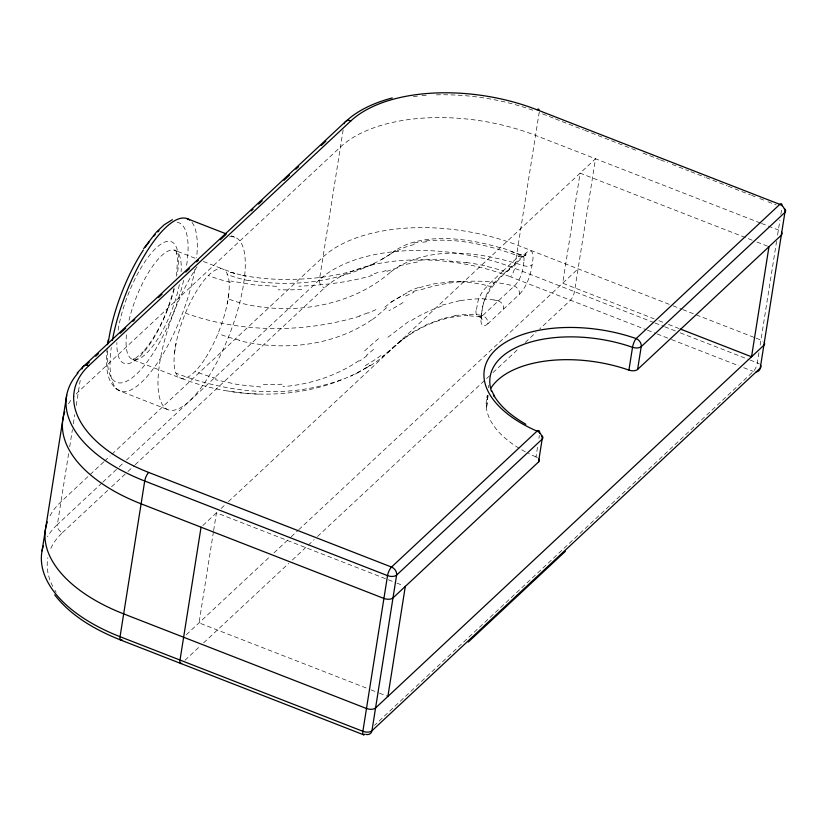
<?xml version="1.0" encoding="UTF-8"?>
<svg xmlns="http://www.w3.org/2000/svg" width="827" height="827" viewBox="0 0 827 827"><rect width="100%" height="100%" fill="white"/><g stroke="black" fill="none" stroke-linecap="round" stroke-linejoin="round"><path stroke-width="0.62" stroke-dasharray="4.13 3.1" d="M107.107 348.167C105.959 362.826 104.678 383.769 120.473 391.181L168.429 409.872M174.518 352.964L176.037 343.381M228.748 294.143L227.229 303.726M487.982 395.657L486.472 408.455L487.992 395.637M176.523 276.146L177.526 259.099L176.368 252.586L176.658 253.775L174.445 249.971L176.389 251.201L174.445 249.971M68.6 453.672L57.352 524.628A146.203 77.262 9 0 0 47.459 536.723M69.685 446.797L72.404 429.595M73.314 423.869L74.771 414.699M76.218 405.53L80.209 380.368M213.449 531.792L199.028 622.865L369.845 689.418M213.645 530.52L216.457 512.812L395.688 582.653M343.153 129.901L319.398 279.877L126.51 460.039M476.528 309.525L477.624 302.61M486.824 397.952L487.227 395.42M488.437 387.811L488.84 385.279M523.884 262.107L522.798 268.992A13.666 4.91 -67.3 0 1 514.198 286.09L482.596 315.614A6.802 5.344 47 0 1 487.909 323.729L519.532 294.205A6.802 5.334 46.9 0 0 514.208 286.08C482.668 277.841 448.575 280.322 417.862 290.794M537.395 457.682A6.802 3.597 9 0 0 535.979 456.917L537.788 445.505M538.915 438.382L539.359 435.529M758.938 352.736L757.336 362.877A6.802 2.202 -68.7 0 1 753.356 371.447L374.486 725.331M760.147 345.138L776.574 241.391M777.576 235.075L779.954 220.034M780.864 214.327L781.763 208.631M174.052 288.054C167.871 311.21 158.35 334.16 142.575 352.478L143.247 351.733L135.194 358.618L136.207 357.936L132.744 359.394L134.005 359.228L131.969 359.363L180.637 378.135M503.085 270.936L487.33 285.739A6.802 5.334 46.9 0 0 494.443 282.462L526.065 252.928A6.802 5.344 47 0 1 518.932 256.194L503.085 270.936A6.802 5.334 46.9 0 0 510.249 267.679M103.737 461.88L60.971 501.824A146.203 77.262 9 0 0 49.816 516.162M104.647 461.032L110.105 455.935M111.924 454.23L323.016 257.063A146.203 77.262 9 0 1 518.126 245.454L671.917 305.38M101.938 482.989L57.352 524.628A6.802 5.334 47 0 0 62.449 532.671A139.37 73.644 9 0 0 49.734 551.02M102.848 482.141L118.323 467.689M119.233 466.841L122.872 463.44M62.449 532.671L107.944 490.173M111.583 486.783L127.048 472.331M127.958 471.483L134.325 465.529M135.235 464.681L324.494 287.91A139.194 73.562 9 0 1 405.137 260.267A139.194 73.562 9 0 1 510.517 276.849M202.873 525.496L217.491 511.841M221.15 508.429L225.709 504.17M228.448 501.607L595.512 158.763L574.465 291.621A6.802 2.202 -68.7 0 1 570.485 300.201L539.68 328.97M186.344 634.712L270.439 556.158M274.026 552.818L290.453 537.467M291.207 536.764L297.813 530.593M298.754 529.714L578.083 268.816M184.99 660.266L200.093 646.156M203.659 642.827L288.685 563.404M292.334 560.003L314.136 539.638M317.537 536.465L489.429 375.903M493.016 372.563L519.149 348.157M525.248 342.45L535.948 332.454M390.933 271.742C428.81 243.831 481.231 252.163 523.336 265.55A6.802 3.597 9 0 0 532.081 264.888M390.282 272.341C352.364 305.194 297.792 314.529 249.413 305.111A77.862 41.143 9 0 1 230.64 299.777L228.107 298.816M373.587 349.397L366.557 355.207M386.705 307.665L375.675 316.948M387.915 337.282L410.854 319.791M400.609 340.724L382.25 356.819M391.564 253.32C407.194 240.647 428.241 238.145 447.717 238.621C465.715 239.292 483.516 242.756 500.738 247.924C509.349 248.999 517.454 256.515 526.22 254.747L523.574 256.318L525.29 254.902C506.62 272.931 479.846 289.471 481.748 319.026L481.138 316.493L482.12 319.367L480.177 317.165L477.675 316.183L479.836 316.803L466.697 315.563L467.658 315.604C446.198 316.069 425.46 324.081 407.763 335.948C393.063 346.513 381.144 360.789 364.573 368.759L370.548 365.152C314.518 400.33 241.887 401.963 181.072 378.27M391.223 253.569L385.062 257.683M371.685 319.863C333.405 346.141 283.599 351.31 239.117 340.631M359.001 360.655C336.496 375.82 309.908 384.545 282.906 386.654M395.782 250.395C353.842 280.084 298.805 288.799 248.689 280.198M412.218 332.413L427.166 324.349L444.202 318.044M366.754 367.508L358.825 371.964M390.933 302.02L408.311 292.076M405.612 296.004L413.82 292.355M375.923 309.66L368.16 313.061M386.095 270.429L379.572 273.003M374.517 263.503C356.995 271.256 338.005 274.998 319.129 277.696L322.706 277.21C295.694 280.384 268.082 280.601 241.35 275.05L245.619 276.104L230.423 272.248L234.713 273.365L222.194 268.847M341.355 379.696C287.961 399.255 228.2 393.394 175.934 373.122M359.838 316.152C303.54 333.167 240.998 333.126 185.434 313.123M419.31 287.61L433.575 283.93L449.919 281.935M441.949 305.153L460.381 300.532M372.512 275.36C348.612 282.431 323.646 285.16 298.816 286.214M399.245 265.756L420.095 261.446M413.996 243.035L421.884 241.474M454.902 315.573L466.263 314.312L477.985 314.787A35.365 22.929 4.2 0 1 482.575 315.645M425.75 240.946C457.496 237.649 489.315 245.226 518.932 256.194A13.666 4.859 -67.6 0 1 523.801 262.18M460.257 281.769L471.287 282.555L482.772 284.55A35.365 13.945 12.9 0 1 487.351 285.697M276.642 286.349L253.775 284.839L230.971 281.077M482.699 298.785L494.05 299.932M258.5 394.21L239.334 392.763L227.766 390.995M260.701 387.005L237.969 384.627L215.361 379.686M448.947 260.96L466.376 262.676M487.796 266.625L498.857 269.592A47.914 14.214 15.3 0 1 503.157 270.874M521.372 254.943L511.303 251.346M553.18 118.054L539.163 112.586L514.508 268.258A6.802 2.202 -68.7 0 1 510.528 276.838L646.28 329.735M555.506 118.964L583.531 129.88M584.699 130.335L610.378 140.342M611.546 140.797L638.392 151.258M643.065 153.078L659.408 159.446M660.577 159.9L667.585 162.63M672.248 164.449L688.591 170.817M690.927 171.727L704.935 177.185M706.103 177.64L727.119 185.827M728.287 186.282L750.471 194.924M751.64 195.379L755.134 196.743M759.806 198.563L765.647 200.837M767.983 201.747L776.15 204.931M760.333 222.98L535.555 135.401A146.203 77.262 9 0 0 340.445 147.01L78.4 391.771A146.203 77.262 9 0 0 73.686 396.681M761.533 223.445L778.372 230.009A6.802 3.597 9 0 1 780.368 231.074M752.136 240.171L580.109 173.143L562.68 283.196L654.105 318.819M756.943 242.042L767.776 246.26M673.126 305.845L681.541 309.122M682.751 309.598L754.927 337.716M756.136 338.191L760.943 340.062A6.802 3.597 9 0 1 762.939 341.127M658.923 320.69L663.73 322.561M668.547 324.442L679.37 328.66M653.868 322.561L514.508 268.258A146.203 77.262 9 0 0 319.398 279.877A6.802 5.334 47 0 0 324.494 287.91M655.077 323.026L663.492 326.314M664.701 326.779L675.525 330.996M680.342 332.878L748.911 359.59M750.12 360.065L757.336 362.877A6.802 3.597 9 0 1 759.32 363.932M647.479 330.2L655.904 333.488M657.103 333.953L670.335 339.111M671.545 339.577L738.914 365.823M743.731 367.705L753.356 371.447M231.229 235.84L234.827 237.235M195.038 258.231L174.662 250.281L175.551 250.674M203.432 261.497L222.618 268.971M396.898 583.118L402.914 585.464M371.044 689.894L378.259 692.706M379.469 693.171L387.884 696.448M115.677 388.401L119.057 390.571M68.507 403.855A146.203 77.262 9 0 1 72.145 398.562M248.534 280.622A83.072 49.455 6.6 0 1 226.991 274.357M239.313 340.155A83.072 38.001 11.1 0 1 218.276 333.622M375.809 317.02A198.397 117.992 11.6 0 1 371.819 319.946M384.844 307.148A108.792 54.778 -2.6 0 1 403.69 295.022M413.055 291.745A98.682 57.094 1.3 0 1 417.118 290.143M216.126 378.342A103.075 43.355 12.2 0 1 195.275 371.53M281.945 384.183A136.424 91.032 12.9 0 1 260.288 384.369M367.105 355.558A194.19 133.84 10.2 0 1 359.569 361.068M364.593 350.906A327.254 96.077 -26.5 0 1 378.942 338.367M411.639 320.38A123.823 85.14 -0.8 0 1 442.497 305.949M460.453 300.718A79.681 56.081 0.5 0 1 482.699 298.836M494.029 299.984A47.914 34.538 0.3 0 1 498.33 300.904M498.35 300.852A6.802 5.334 47 0 1 503.705 308.988M359.104 372.15A185.682 109.546 9.9 0 1 350.627 376.244M380.896 355.569A276.787 194.169 31.2 0 1 365.079 365.73M400.888 340.848A153.801 90.794 1.5 0 1 412.497 332.568M444.409 318.302A78.854 48.504 3.5 0 1 455.057 315.842M482.637 315.252A13.883 5.934 -63.4 0 1 476.063 309.867M367.767 312.844A185.682 86.132 8.2 0 1 359.435 315.914M403.018 302.517A276.787 78.131 -7.3 0 1 388.907 310.694M408.011 291.91A153.801 70.347 15.8 0 1 418.969 287.382M449.609 281.625A78.854 34.114 13.8 0 1 459.998 281.418M477.665 302.589A13.883 5.303 -62.9 0 1 487.186 286.514M230.444 282.276A103.075 64.64 5.3 0 1 208.487 275.536M301.762 289.429A136.424 50.767 5.8 0 1 278.244 289.791M378.084 272.424A194.19 67.121 8.1 0 1 370.961 274.709M386.747 271.432A327.254 186.003 51.5 0 1 400.113 267.235M418.348 260.402A123.823 41.898 16.6 0 1 447.386 259.554M466.252 262.531A79.681 25.461 15.4 0 1 487.765 266.418M384.855 257.6A198.397 90.877 6.7 0 1 380.947 259.895M396.795 251.088A108.792 58.428 20.9 0 1 415.278 244.285M422.742 242.259A98.682 46.353 16.1 0 1 426.598 241.773M519.542 294.143A20.396 6.595 -68.7 0 0 531.513 268.351L532.629 261.446A20.396 6.595 -68.7 0 0 526.055 252.979M487.92 323.626A20.458 6.616 -68.7 0 1 481.273 315.294L482.379 308.368A20.458 6.616 -68.7 0 1 494.422 282.576M229.596 236.832A92.49 29.917 -68.7 0 1 226.939 340.776A92.49 29.917 -68.7 0 1 160.82 401.54A92.49 29.917 -68.7 0 1 197.012 266.78M191.967 222.37A92.49 29.917 -68.7 0 1 196.599 257.807M194.945 269.282A92.49 29.917 -68.7 0 1 141.386 382.415A92.49 29.917 -68.7 0 1 111.273 347.433M129.043 320.266A58.479 18.918 -68.7 0 1 161.43 255.822A58.479 18.918 -68.7 0 1 181.113 271.618M179.345 284.633A58.479 18.918 -68.7 0 1 145.893 353.904A58.479 18.918 -68.7 0 1 126.593 333.901M177.102 222.225A85.657 27.715 -68.7 0 1 186.457 266.294M183.646 280.374A85.657 27.715 -68.7 0 1 135.824 374.776A85.657 27.715 -68.7 0 1 107.562 349.935M118.116 330.128A65.261 21.12 -68.7 0 1 156.344 247.79A65.261 21.12 -68.7 0 1 177.226 274.926M174.239 289.036A65.261 21.12 -68.7 0 1 139.008 357.243A65.261 21.12 -68.7 0 1 116.896 342.585M535.979 456.917A102.817 54.334 9 0 1 528.474 453.413M525.31 451.78A102.817 54.334 9 0 1 487.485 395.482M413.376 96.614A146.203 77.262 9 0 1 417.697 96.097M422.049 95.674A146.203 77.262 9 0 1 428.624 95.188M436.439 94.847A146.203 77.262 9 0 1 532.898 110.249M56.153 592.235A139.37 73.644 9 0 1 54.944 590.313M52.783 586.457A139.37 73.644 9 0 1 47.852 557.739M205.685 357.698A58.479 18.918 -68.7 0 0 223.238 269.22A58.479 18.918 -68.7 0 0 175.965 343.743A58.479 18.918 -68.7 0 0 205.685 357.698"/><path stroke-width="1.24" d="M107.52 344.704L108.161 339.99M42.043 550.916L66.698 395.244M201.054 527.192L180.017 660.06A6.802 2.202 -68.7 0 0 181.64 663.306M387.884 696.448L405.313 586.395M64.713 411.929A146.203 77.262 9 0 0 141.097 503.829L383.924 598.448A6.802 3.597 9 0 0 393.001 597.9L538.532 461.973L542.14 439.168A6.802 3.597 9 0 0 542.13 435.839M490.7 388.483A102.817 54.334 9 0 1 628.913 370.103L632.531 347.299A6.802 1.861 -70.8 0 1 636.128 338.584L779.809 204.372A6.802 2.202 -68.7 0 1 782.104 205.303M628.913 370.103A6.802 3.597 9 0 0 637.607 369.431L641.225 346.616L784.906 212.415A6.802 3.597 9 0 0 784.399 208.6M768.976 246.725L751.547 356.778L680.569 329.125M143.629 248.648L155.838 232.759M77.128 373.049L82.762 367.023L344.807 122.272M156.499 232.005L164.273 224.717L172.398 219.672M86.566 364.707L89.295 362.164M95.663 356.21L98.392 353.667M120.225 333.271L125.683 328.164M132.961 321.372L134.78 319.667M158.443 297.575L162.082 294.174M185.734 272.073L189.373 268.682M196.661 261.88L198.48 260.174M220.313 239.778L225.771 234.682M251.253 210.885L253.072 209.19M258.531 204.093L262.169 200.692M284.002 180.296L289.46 175.19M295.828 169.246L298.568 166.692M321.31 145.449L325.859 141.2M82.007 368.956A6.802 5.334 47 0 1 88.913 365.596L350.958 120.835A139.194 73.562 9 0 1 431.601 93.193A139.194 73.562 9 0 1 536.981 109.774M637.607 369.431L781.298 235.219A6.802 3.597 9 0 0 781.463 232.129M468.278 642.031L565.348 551.361M346.451 120.856C359.3 109.205 375.675 102.393 392.246 97.948M186.861 218.555L226.433 233.969M88.923 365.596A139.37 73.644 9 0 0 148.705 472.434L391.522 567.053A6.802 5.334 47 0 1 396.609 575.096L371.954 730.768A6.802 5.334 47 0 1 366.165 734.459M363.642 734.81L120.318 639.881C95.581 629.988 71.298 616.27 54.706 594.913M525.879 424.282C513.174 416.88 500.893 407.68 493.409 394.748L494.536 396.598L491.858 390.861M47.284 521.982A146.203 77.262 9 0 0 123.668 613.882L366.495 708.501A6.802 3.597 9 0 0 375.572 707.953L763.859 345.272A6.802 3.597 9 0 0 764.282 342.554M112.379 340.455A92.49 29.917 -68.7 0 1 147.723 250.136A92.49 29.917 -68.7 0 1 189.6 220.003M108.368 342.244A85.657 27.715 -68.7 0 1 143.329 250.054M145.314 247.118A85.657 27.715 -68.7 0 1 149.284 241.67M153.884 236.067A85.657 27.715 -68.7 0 1 155.187 234.62M157.771 231.942A85.657 27.715 -68.7 0 1 159.042 230.723M78.027 373.039A146.203 77.262 9 0 0 144.715 481.025L387.532 575.633A6.802 3.597 9 0 0 396.609 575.096L542.14 439.168A6.802 5.334 47 0 0 537.043 431.125A109.629 57.931 9 0 1 495.931 349.521A109.629 57.931 9 0 1 636.139 338.574A6.802 5.334 47 0 1 641.225 346.616A6.802 3.597 9 0 1 632.531 347.299A102.817 54.334 9 0 0 528.618 342.678A102.817 54.334 9 0 0 491.352 391.13M148.695 472.444A6.802 2.202 -68.7 0 0 144.715 481.025L120.06 636.697A6.802 2.202 -68.7 0 0 121.962 639.757M538.791 459.006A6.802 3.597 9 0 1 538.532 461.973M539.7 433.11A6.802 2.522 -66.6 0 0 537.043 431.125L391.522 567.053A6.802 2.202 -68.7 0 0 387.532 575.633L362.877 731.306A6.802 2.202 -68.7 0 0 365.058 734.128M344.166 123.699A6.802 5.334 47 0 1 350.958 120.835M539.235 110.291A6.802 2.202 -68.7 0 0 536.992 109.764L779.809 204.372A6.802 5.334 47 0 1 784.906 212.415L760.251 368.087A6.802 5.334 47 0 1 756.209 371.892M760.427 364.986A6.802 3.597 9 0 1 760.251 368.087L371.954 730.768A6.802 3.597 9 0 1 362.877 731.306L120.06 636.697A146.203 77.262 9 0 1 43.273 545.996"/></g></svg>
